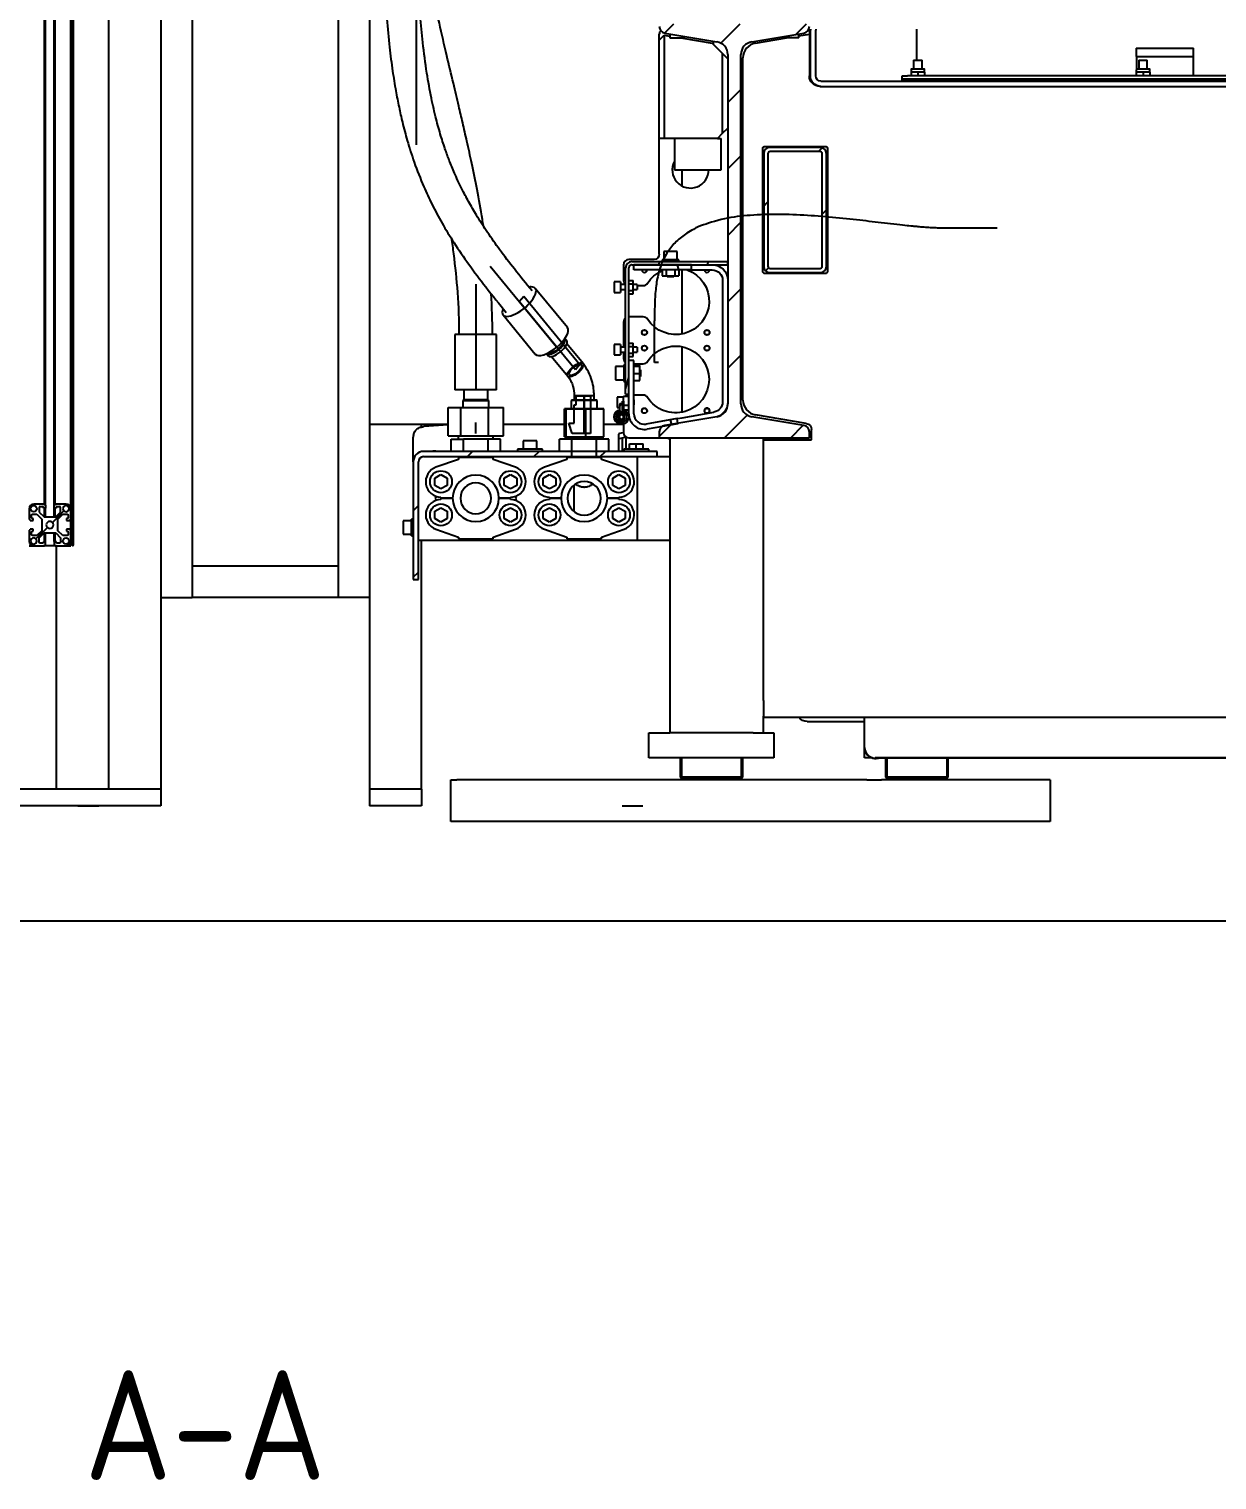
# Model space of a CAD drawing. Header units: millimetres. Extents: x 0 to 1189, y 0 to 841.
# Drawn here: x 925.9 to 1001.8, y 436.8 to 529.6 of the extents above; entities that cross this region are included whole.
import ezdxf
from ezdxf.lldxf.tags import DXFTag

# ---------------------------------------------------------------- set-up
doc = ezdxf.new("R2010")
doc.units = ezdxf.units.MM
doc.layers.get('0').update_dxf_attribs({"linetype": 'CONTINUOUS'})
for name, color, linetype, true_color in [('1', 7, 'CONTINUOUS', 0xffffff), ('2', 7, 'CONTINUOUS', 0xffffff), ('203', 7, 'CONTINUOUS', 0xffffff)]:
    doc.layers.add(name, color=color, linetype=linetype, true_color=true_color)
doc.styles.add('iso-1', font='isocp.shx')
tags = doc.linetypes.add('PHANTOM', pattern=[50.5, 18, -6.5, 6.5, -6.5, 6.5, -6.5]).pattern_tags.tags
tags[14:15] = [DXFTag(74, 4), DXFTag(75, 0), DXFTag(340, '0'), DXFTag(46, 0.0), DXFTag(50, 0.0), DXFTag(44, 0.0), DXFTag(45, 0.0)]
tags[12:13] = [DXFTag(74, 4), DXFTag(75, 0), DXFTag(340, '0'), DXFTag(46, 0.0), DXFTag(50, 0.0), DXFTag(44, 0.0), DXFTag(45, 0.0)]
tags[10:11] = [DXFTag(74, 4), DXFTag(75, 0), DXFTag(340, '0'), DXFTag(46, 0.0), DXFTag(50, 0.0), DXFTag(44, 0.0), DXFTag(45, 0.0)]
tags[8:9] = [DXFTag(74, 4), DXFTag(75, 0), DXFTag(340, '0'), DXFTag(46, 0.0), DXFTag(50, 0.0), DXFTag(44, 0.0), DXFTag(45, 0.0)]
tags[6:7] = [DXFTag(74, 4), DXFTag(75, 0), DXFTag(340, '0'), DXFTag(46, 0.0), DXFTag(50, 0.0), DXFTag(44, 0.0), DXFTag(45, 0.0)]
tags[4:5] = [DXFTag(74, 4), DXFTag(75, 0), DXFTag(340, '0'), DXFTag(46, 0.0), DXFTag(50, 0.0), DXFTag(44, 0.0), DXFTag(45, 0.0)]

# ---------------------------------------------------------------- blocks, each defined once
blk = doc.blocks.new('HATCH1')
at = {"color": 251, "linetype": 'Continuous'}
for p, q in [((966.512, 529.309), (967.104, 529.901)), ((970.111, 528.665), (971.346, 529.901)), ((974.911, 529.223), (975.589, 529.901)), ((970.552, 524.864), (971.385, 525.697)), ((970.552, 520.621), (971.385, 521.455)), ((970.552, 516.379), (971.385, 517.212)), ((970.552, 512.136), (971.385, 512.969)), ((970.552, 507.893), (971.385, 508.727)), ((970.335, 503.434), (971.791, 504.89)), ((966.169, 503.51), (966.959, 504.301)), ((974.578, 503.434), (975.378, 504.234))]:
    blk.add_line(p, q, dxfattribs=at)
blk = doc.blocks.new('HATCH3')
at = {"color": 251, "linetype": 'Continuous'}
for p, q in [((976.343, 521.734), (976.586, 521.978)), ((972.852, 518.244), (973.119, 518.51)), ((976.585, 517.734), (976.852, 518.001)), ((972.969, 514.118), (973.158, 514.307))]:
    blk.add_line(p, q, dxfattribs=at)
blk = doc.blocks.new('HATCH7')
at = {"color": 251, "linetype": 'Continuous'}
for p, q in [((967.31, 514.501), (967.399, 514.168)), ((966.862, 504.583), (966.948, 504.26))]:
    blk.add_line(p, q, dxfattribs=at)
blk = doc.blocks.new('HATCH13')
at = {"color": 251, "linetype": 'Continuous'}
for p, q in [((963.606, 504.631), (963.653, 504.678)), ((963.841, 504.867), (963.889, 504.914))]:
    blk.add_line(p, q, dxfattribs=at)
blk = doc.blocks.new('HATCH19')
at = {"color": 251, "linetype": 'Continuous'}
for p, q in [((966.151, 514.501), (966.205, 514.701)), ((969.257, 514.501), (969.31, 514.701)), ((964.019, 506.543), (964.219, 507.29))]:
    blk.add_line(p, q, dxfattribs=at)
blk = doc.blocks.new('HATCH23')
at = {"color": 251, "linetype": 'Continuous'}
for p, q in [((953.903, 502.234), (954.236, 502.568)), ((958.146, 502.234), (958.479, 502.568)), ((962.388, 502.234), (962.722, 502.568)), ((950.435, 498.767), (950.769, 499.1)), ((950.435, 494.524), (950.769, 494.857))]:
    blk.add_line(p, q, dxfattribs=at)
blk = doc.blocks.new('HATCH43')
at = {"color": 251, "linetype": 'Continuous'}
for p, q in [((928.669, 526.268), (928.702, 526.301)), ((928.669, 522.025), (928.702, 522.058)), ((928.669, 517.783), (928.702, 517.816)), ((928.669, 513.54), (928.702, 513.573)), ((928.669, 509.297), (928.702, 509.331)), ((928.669, 505.055), (928.702, 505.088)), ((928.669, 500.812), (928.702, 500.845)), ((928.645, 496.546), (928.669, 496.569)), ((928.669, 496.569), (928.702, 496.603))]:
    blk.add_line(p, q, dxfattribs=at)
blk = doc.blocks.new('HATCH51')
at = {"color": 251, "linetype": 'Continuous'}
for p, q in [((928.377, 499.042), (928.448, 499.113)), ((927.362, 498.028), (928.094, 498.759)), ((926.31, 496.976), (927.042, 497.707)), ((925.957, 496.622), (926.027, 496.693))]:
    blk.add_line(p, q, dxfattribs=at)

msp = doc.modelspace()

# ---------------------------------------------------------------- linework, layer by layer
at = {"layer": '1', "color": 252, "linetype": 'Continuous'}
for p, q in [((928.669, 623.201), (928.669, 496.569)), ((928.702, 623.201), (928.702, 496.569)), ((928.635, 620.552), (928.635, 499.218)), ((928.669, 620.552), (928.669, 499.218)), ((934.302, 570.099), (934.302, 480.968)), ((936.302, 570.1), (936.302, 493.234)), ((930.969, 480.968), (930.969, 568.765)), ((945.635, 549.734), (945.635, 493.234)), ((947.635, 549.734), (947.635, 504.301)), ((926.862, 499.202), (926.862, 539.601)), ((926.929, 499.135), (926.929, 539.668)), ((927.475, 499.135), (927.475, 539.668)), ((927.542, 499.202), (927.542, 539.601)), ((928.535, 498.901), (928.535, 539.601)), ((967.635, 519.53), (967.635, 520.568)), ((967.635, 510.075), (967.635, 514.168)), ((967.635, 505.075), (967.635, 509.26)), ((947.635, 504.301), (947.635, 480.968)), ((947.635, 504.301), (952.667, 504.301)), ((950.969, 504.132), (950.969, 504.303)), ((956.205, 504.301), (960.119, 504.301)), ((962.619, 504.301), (963.885, 504.301)), ((926.862, 499.201), (926.169, 499.201)), ((926.729, 499.034), (926.585, 499.034)), ((926.862, 499.201), (926.862, 499.134)), ((926.862, 499.134), (926.929, 499.134)), ((926.929, 499.134), (926.929, 498.934)), ((927.475, 498.934), (927.475, 499.134)), ((927.475, 499.134), (927.542, 499.134)), ((927.542, 499.134), (927.542, 499.201)), ((928.235, 499.201), (927.542, 499.201)), ((927.819, 499.034), (927.675, 499.034)), ((928.635, 496.569), (928.635, 499.218)), ((928.669, 499.218), (928.635, 499.218)), ((928.669, 496.569), (928.669, 499.218)), ((928.669, 499.218), (928.669, 499.218)), ((925.869, 498.901), (925.869, 498.208)), ((925.869, 498.208), (925.935, 498.208)), ((925.935, 498.208), (925.935, 498.141)), ((925.935, 498.141), (926.135, 498.141)), ((926.035, 498.341), (926.035, 498.484)), ((926.102, 498.551), (926.377, 498.551)), ((926.135, 498.274), (926.102, 498.274)), ((926.135, 498.141), (926.135, 498.274)), ((926.377, 498.551), (926.689, 498.239)), ((926.519, 498.968), (926.519, 498.692)), ((926.519, 498.692), (926.83, 498.381)), ((926.689, 498.239), (926.689, 497.496)), ((926.795, 498.934), (926.795, 498.968)), ((926.929, 498.934), (926.795, 498.934)), ((926.83, 498.381), (927.574, 498.381)), ((926.862, 498.383), (926.862, 498.935)), ((926.929, 498.383), (926.929, 498.935)), ((927.475, 498.383), (927.475, 498.935)), ((927.609, 498.934), (927.475, 498.934)), ((927.542, 498.383), (927.542, 498.935)), ((927.574, 498.381), (927.885, 498.692)), ((927.609, 498.968), (927.609, 498.934)), ((927.715, 498.239), (928.027, 498.551)), ((927.715, 497.496), (927.715, 498.239)), ((927.885, 498.692), (927.885, 498.968)), ((928.027, 498.551), (928.302, 498.551)), ((928.269, 498.274), (928.269, 498.141)), ((928.302, 498.274), (928.269, 498.274)), ((928.269, 498.141), (928.469, 498.141)), ((928.369, 498.484), (928.369, 498.341)), ((928.469, 498.208), (928.535, 498.208)), ((928.469, 498.141), (928.469, 498.208)), ((928.535, 498.208), (928.535, 498.901)), ((928.535, 497.528), (928.535, 498.209)), ((925.869, 497.528), (925.869, 496.834)), ((925.935, 497.528), (925.869, 497.528)), ((925.935, 497.594), (925.935, 497.528)), ((926.135, 497.594), (925.935, 497.594)), ((926.035, 497.251), (926.035, 497.394)), ((926.102, 497.461), (926.135, 497.461)), ((926.377, 497.184), (926.102, 497.184)), ((926.135, 497.461), (926.135, 497.594)), ((926.689, 497.496), (926.377, 497.184)), ((926.519, 497.043), (926.83, 497.354)), ((926.83, 497.354), (927.574, 497.354)), ((926.862, 496.801), (926.862, 497.356)), ((926.929, 496.801), (926.929, 497.356)), ((927.475, 496.801), (927.475, 497.356)), ((927.542, 496.801), (927.542, 497.356)), ((927.574, 497.354), (927.885, 497.043)), ((928.027, 497.184), (927.715, 497.496)), ((928.302, 497.184), (928.027, 497.184)), ((928.269, 497.594), (928.269, 497.461)), ((928.469, 497.594), (928.269, 497.594)), ((928.269, 497.461), (928.302, 497.461)), ((928.369, 497.394), (928.369, 497.251)), ((928.469, 497.528), (928.469, 497.594)), ((928.535, 497.528), (928.469, 497.528)), ((928.535, 496.834), (928.535, 497.528)), ((925.869, 496.534), (926.169, 496.534)), ((926.169, 496.534), (926.862, 496.534)), ((926.519, 496.768), (926.519, 497.043)), ((926.729, 496.701), (926.585, 496.701)), ((926.795, 496.801), (926.795, 496.768)), ((926.929, 496.801), (926.795, 496.801)), ((926.862, 496.601), (926.929, 496.601)), ((926.862, 496.534), (926.862, 496.601)), ((926.929, 496.534), (926.862, 496.534)), ((926.929, 496.601), (926.929, 496.801)), ((926.929, 496.534), (926.929, 496.601)), ((927.475, 496.534), (926.929, 496.534)), ((927.475, 496.801), (927.475, 496.601)), ((927.609, 496.801), (927.475, 496.801)), ((927.475, 496.601), (927.542, 496.601)), ((927.475, 496.534), (927.475, 496.601)), ((927.542, 496.534), (927.475, 496.534)), ((927.542, 496.601), (927.542, 496.534)), ((927.542, 496.534), (928.235, 496.534)), ((927.609, 496.768), (927.609, 496.801)), ((927.635, 480.968), (927.635, 496.534)), ((927.819, 496.701), (927.675, 496.701)), ((927.885, 497.043), (927.885, 496.768)), ((928.235, 496.534), (928.535, 496.534)), ((928.535, 496.534), (928.535, 496.835)), ((950.969, 480.968), (950.969, 496.903)), ((945.635, 495.234), (936.302, 495.234)), ((936.302, 495.234), (936.302, 493.234)), ((945.635, 495.234), (945.635, 493.234)), ((934.302, 493.234), (936.302, 493.234)), ((945.635, 493.234), (936.302, 493.234)), ((947.635, 493.234), (945.635, 493.234)), ((934.302, 480.968), (924.302, 480.968)), ((930.969, 480.968), (927.635, 480.968)), ((934.302, 480.968), (934.302, 479.901)), ((947.635, 480.968), (947.635, 479.901)), ((950.969, 480.968), (947.635, 480.968)), ((950.969, 480.968), (950.969, 479.901)), ((934.302, 479.901), (924.302, 479.901)), ((950.969, 479.901), (947.635, 479.901))]:
    msp.add_line(p, q, dxfattribs=at)
at = {"layer": '1', "color": 150, "linetype": 'Continuous'}
for p, q in [((936.302, 546.501), (936.302, 495.234)), ((945.635, 546.501), (945.635, 495.234)), ((945.635, 495.234), (936.302, 495.234))]:
    msp.add_line(p, q, dxfattribs=at)
at = {"layer": '1', "color": 251, "linetype": 'Continuous'}
msp.add_line((791.285, 472.551), (1075.341, 472.551), dxfattribs=at)
at = {"layer": '1', "color": 252, "linetype": 'Continuous'}
for centre in [(926.169, 498.901), (928.235, 496.834)]:
    msp.add_circle(centre, 0.2, dxfattribs=at)
at = {"layer": '1', "color": 252, "linetype": 'Continuous', "extrusion": (0, 0, -1)}
for centre, radius in [((-928.235, 498.901), 0.2), ((-927.202, 497.868), 0.227), ((-926.169, 496.834), 0.2)]:
    msp.add_circle(centre, radius, dxfattribs=at)
at = {"layer": '1', "color": 252, "linetype": 'Continuous'}
for centre, radius, start, end in [((926.169, 498.901), 0.3, 90, 180), ((926.585, 498.968), 0.0667, 90, 180), ((926.729, 498.968), 0.0667, 0, 90), ((927.675, 498.968), 0.0667, 90, 180), ((927.819, 498.968), 0.0667, 0, 90), ((928.235, 498.901), 0.3, 0, 90), ((926.169, 496.834), 0.3, 180, 270), ((928.235, 496.834), 0.3, 270, 0), ((928.669, 496.569), 0.0335, 180, 0), ((928.669, 496.569), 0.000133, 180, 0)]:
    msp.add_arc(centre, radius, start, end, dxfattribs=at)
at = {"layer": '1', "color": 252, "linetype": 'Continuous', "extrusion": (0, 0, -1)}
for centre, start, end in [((-926.102, 498.484), 0, 90), ((-926.102, 498.341), 270, 0), ((-928.302, 498.484), 90, 180), ((-928.302, 498.341), 180, 270), ((-926.102, 497.394), 0, 90), ((-926.102, 497.251), 270, 0), ((-928.302, 497.394), 90, 180), ((-928.302, 497.251), 180, 270), ((-926.585, 496.768), 270, 0), ((-926.729, 496.768), 180, 270), ((-927.675, 496.768), 270, 0), ((-927.819, 496.768), 180, 270)]:
    msp.add_arc(centre, 0.0667, start, end, dxfattribs=at)
at = {"layer": '2', "color": 51, "linetype": 'Continuous'}
for p, q in [((950.635, 522.173), (950.635, 530.224)), ((959.6, 509.24), (955.355, 514.388)), ((954.435, 513.254), (954.435, 506.501)), ((957.209, 512.139), (957.501, 512.493)), ((960.805, 507.778), (957.209, 512.139)), ((957.501, 512.493), (961.097, 508.132)), ((965.869, 508.244), (965.869, 510.91)), ((961.097, 508.132), (960.805, 507.778)), ((962.002, 506.128), (960.735, 506.128)), ((960.737, 505.534), (960.846, 505.534)), ((960.737, 504.368), (960.737, 505.534)), ((960.846, 506.128), (961.369, 506.128)), ((960.846, 505.534), (960.846, 506.128)), ((961.869, 506.128), (960.869, 506.128)), ((961.369, 506.128), (961.369, 503.701)), ((961.369, 503.701), (961.369, 506.128)), ((961.369, 506.128), (961.781, 506.128)), ((961.781, 506.128), (961.781, 503.701)), ((960.226, 505.295), (960.119, 505.295)), ((960.119, 505.295), (961.261, 505.295)), ((961.476, 505.295), (960.226, 505.295)), ((962.369, 505.295), (960.369, 505.295)), ((962.365, 505.295), (960.372, 505.295)), ((961.899, 505.295), (960.839, 505.295)), ((961.261, 505.295), (962.512, 505.295)), ((962.619, 505.295), (961.476, 505.295)), ((962.512, 505.295), (962.619, 505.295)), ((954.435, 503.701), (954.435, 504.408)), ((960.59, 503.701), (960.379, 504.368)), ((960.379, 504.368), (960.737, 504.368)), ((961.369, 503.701), (960.59, 503.701)), ((961.369, 503.701), (961.369, 504.408)), ((961.781, 503.701), (961.369, 503.701))]:
    msp.add_line(p, q, dxfattribs=at)
at = {"layer": '2', "color": 252, "linetype": 'Continuous'}
for p, q in [((966.152, 528.845), (966.485, 529.179)), ((966.152, 522.568), (966.152, 528.845)), ((966.169, 528.862), (966.169, 529.234)), ((966.485, 529.179), (966.485, 522.568)), ((966.485, 529.179), (966.851, 529.118)), ((966.52, 529.308), (969.856, 528.752)), ((967.552, 529.001), (969.552, 528.668)), ((972.082, 528.752), (975.418, 529.308)), ((972.327, 528.672), (974.302, 529.001)), ((975.087, 529.132), (975.769, 529.245)), ((975.769, 529.434), (975.769, 529.245)), ((975.769, 529.245), (975.769, 526.568)), ((975.835, 529.568), (975.835, 529.501)), ((975.835, 526.568), (975.835, 529.501)), ((976.169, 529.568), (976.169, 529.501)), ((976.169, 526.568), (976.169, 529.501)), ((982.635, 527.567), (982.635, 529.567)), ((969.552, 528.668), (970.219, 528.001)), ((970.219, 522.901), (970.219, 528.001)), ((970.219, 528.001), (970.552, 527.668)), ((970.552, 527.93), (970.552, 505.605)), ((971.385, 505.605), (971.385, 527.93)), ((971.519, 505.852), (971.519, 527.718)), ((982.435, 527.568), (982.435, 527.018)), ((982.435, 527.568), (982.969, 527.568)), ((982.969, 527.018), (982.969, 527.568)), ((996.835, 527.568), (996.835, 527.018)), ((996.835, 527.568), (997.369, 527.568)), ((997.369, 527.018), (997.369, 527.568)), ((976.502, 526.234), (1032.102, 526.234)), ((981.702, 526.368), (981.702, 526.568)), ((981.702, 526.568), (982.035, 526.568)), ((981.702, 526.234), (981.702, 526.368)), ((981.702, 526.368), (982.035, 526.368)), ((982.035, 526.368), (981.702, 526.368)), ((1026.569, 526.568), (982.035, 526.568)), ((1026.569, 526.368), (982.035, 526.368)), ((982.035, 526.368), (1026.569, 526.368)), ((976.435, 525.901), (1032.169, 525.901)), ((970.219, 522.901), (970.552, 523.234)), ((966.485, 522.568), (966.152, 522.568)), ((966.169, 515.168), (966.169, 522.567)), ((969.885, 522.568), (966.485, 522.568)), ((969.885, 522.568), (970.219, 522.901)), ((972.785, 514.068), (972.785, 521.934)), ((972.852, 521.601), (972.852, 514.401)), ((972.919, 522.068), (976.785, 522.068)), ((973.119, 521.601), (973.119, 514.401)), ((976.452, 522.001), (973.252, 522.001)), ((976.452, 521.734), (973.252, 521.734)), ((976.585, 514.401), (976.585, 521.601)), ((976.852, 514.401), (976.852, 521.601)), ((976.919, 521.934), (976.919, 514.068)), ((965.835, 514.834), (964.219, 514.834)), ((963.885, 514.501), (963.885, 513.501)), ((964.019, 506.234), (964.019, 514.301)), ((964.219, 506.234), (964.219, 514.301)), ((964.419, 514.701), (970.552, 514.701)), ((964.419, 514.501), (970.552, 514.501)), ((964.552, 514.168), (964.552, 514.501)), ((968.219, 514.501), (964.552, 514.501)), ((968.219, 514.168), (964.552, 514.168)), ((966.347, 514.168), (966.347, 513.794)), ((966.616, 514.168), (966.616, 513.794)), ((967.155, 514.168), (967.155, 513.794)), ((967.424, 514.168), (967.424, 513.794)), ((968.219, 514.168), (968.219, 514.501)), ((968.219, 514.168), (968.552, 514.168)), ((968.552, 514.168), (969.552, 514.168)), ((970.552, 514.501), (970.552, 514.701)), ((976.785, 513.934), (972.919, 513.934)), ((973.252, 514.268), (976.452, 514.268)), ((973.252, 514.001), (976.452, 514.001)), ((964.752, 513.168), (965.144, 513.168)), ((966.347, 513.794), (966.616, 513.794)), ((966.616, 513.794), (967.155, 513.794)), ((967.155, 513.794), (967.424, 513.794)), ((970.219, 513.501), (970.219, 505.735)), ((965.144, 511.168), (964.219, 511.168)), ((963.885, 510.834), (963.885, 509.227)), ((963.885, 508.908), (963.885, 508.501)), ((964.552, 508.371), (964.219, 508.371)), ((964.219, 504.971), (964.219, 508.371)), ((964.552, 504.971), (964.552, 508.371)), ((964.552, 508.168), (965.144, 508.168)), ((964.552, 508.052), (964.925, 508.052)), ((964.552, 508.022), (964.925, 508.022)), ((964.552, 507.541), (964.925, 507.541)), ((964.925, 508.022), (964.925, 508.052)), ((964.925, 507.541), (964.925, 508.022)), ((964.925, 507.09), (964.925, 507.541)), ((964.552, 507.09), (964.925, 507.09)), ((964.019, 506.234), (964.219, 506.234)), ((965.144, 506.168), (964.552, 506.168)), ((967.304, 504.661), (965.335, 504.314)), ((969.856, 504.783), (966.52, 504.227)), ((967.304, 504.661), (967.632, 504.719)), ((967.362, 504.333), (967.304, 504.661)), ((967.632, 504.719), (969.668, 505.078)), ((975.418, 504.227), (972.082, 504.783)), ((975.568, 504.358), (972.327, 504.898)), ((963.885, 504.32), (963.885, 503.768)), ((967.362, 504.333), (965.392, 503.986)), ((966.169, 503.813), (966.169, 503.434)), ((975.769, 503.434), (975.769, 503.813)), ((975.902, 503.301), (975.902, 503.963)), ((964.219, 503.434), (966.169, 503.434)), ((966.169, 503.434), (975.769, 503.434)), ((966.835, 503.434), (966.835, 484.568)), ((972.835, 503.301), (972.835, 503.434)), ((972.835, 503.301), (975.902, 503.301)), ((972.835, 486.634), (972.835, 503.301)), ((950.435, 501.901), (950.435, 494.386)), ((950.769, 494.386), (950.769, 501.901)), ((966.035, 502.568), (951.102, 502.568)), ((951.102, 502.234), (966.035, 502.234)), ((964.769, 496.901), (964.769, 502.234)), ((966.035, 502.234), (966.035, 502.568)), ((966.035, 502.234), (966.835, 502.234)), ((960.702, 500.4), (960.702, 498.735)), ((950.769, 496.901), (964.769, 496.901)), ((964.769, 496.901), (966.835, 496.901)), ((950.435, 494.386), (950.769, 494.386)), ((972.835, 486.634), (972.835, 485.568)), ((972.835, 484.568), (972.835, 485.646)), ((972.835, 485.568), (1035.769, 485.568)), ((975.635, 485.301), (979.302, 485.301)), ((979.302, 483.634), (979.302, 485.568)), ((965.502, 482.968), (965.502, 484.568)), ((965.502, 484.568), (966.835, 484.568)), ((972.169, 484.568), (966.835, 484.568)), ((972.169, 484.568), (973.502, 484.568)), ((973.502, 484.568), (973.502, 482.968)), ((979.302, 483.301), (979.302, 483.634)), ((979.302, 483.301), (979.39, 483.301)), ((979.302, 482.968), (979.302, 483.301)), ((966.835, 482.968), (965.502, 482.968)), ((972.169, 482.968), (966.835, 482.968)), ((967.502, 482.968), (967.502, 481.734)), ((967.591, 482.968), (967.591, 481.646)), ((971.414, 482.968), (971.414, 481.646)), ((971.502, 481.734), (971.502, 482.968)), ((973.502, 482.968), (972.169, 482.968)), ((979.803, 482.968), (979.302, 482.968)), ((1028.635, 482.968), (979.969, 482.968)), ((980.027, 482.945), (980.353, 482.968)), ((1028.374, 482.963), (980.291, 482.963)), ((980.635, 482.963), (980.635, 481.734)), ((980.724, 482.963), (980.724, 481.646)), ((984.547, 482.963), (984.547, 481.646)), ((984.635, 481.734), (984.635, 482.963)), ((952.835, 478.901), (952.835, 481.568)), ((952.835, 481.568), (953.226, 481.568)), ((979.445, 481.568), (953.226, 481.568)), ((967.502, 481.734), (967.602, 481.634)), ((970.502, 481.734), (967.502, 481.734)), ((967.602, 481.634), (970.452, 481.634)), ((967.869, 481.634), (967.869, 481.568)), ((970.452, 481.634), (971.402, 481.634)), ((971.502, 481.734), (970.502, 481.734)), ((971.135, 481.568), (971.135, 481.634)), ((971.402, 481.634), (971.502, 481.734)), ((979.445, 481.568), (980.388, 481.568)), ((989.835, 481.568), (980.388, 481.568)), ((980.635, 481.734), (980.735, 481.634)), ((981.635, 481.734), (980.635, 481.734)), ((980.735, 481.634), (981.685, 481.634)), ((981.002, 481.634), (981.002, 481.568)), ((984.635, 481.734), (981.635, 481.734)), ((981.685, 481.634), (984.535, 481.634)), ((984.269, 481.568), (984.269, 481.634)), ((984.535, 481.634), (984.635, 481.734)), ((991.169, 481.568), (989.835, 481.568)), ((991.169, 481.568), (991.169, 478.901)), ((953.226, 478.901), (952.835, 478.901)), ((979.445, 478.901), (953.226, 478.901)), ((980.388, 478.901), (979.445, 478.901)), ((989.835, 478.901), (980.388, 478.901)), ((991.169, 478.901), (989.835, 478.901))]:
    msp.add_line(p, q, dxfattribs=at)
at = {"layer": '2', "color": 60, "linetype": 'Continuous'}
for p, q in [((966.851, 529.253), (966.851, 529.001)), ((966.851, 529.001), (967.358, 529.001)), ((967.358, 529.001), (967.754, 529.001)), ((967.635, 529.001), (967.635, 528.987)), ((967.754, 529.001), (967.754, 529.102)), ((969.635, 528.584), (969.635, 528.788)), ((974.184, 529.102), (974.184, 529.001)), ((975.087, 529.001), (974.184, 529.001)), ((975.087, 529.001), (975.087, 529.253)), ((996.669, 528.334), (996.669, 527.801)), ((996.669, 528.334), (1000.335, 528.334)), ((996.669, 527.801), (1000.335, 527.801)), ((1000.335, 527.801), (1000.335, 528.334)), ((982.269, 526.987), (982.269, 526.814)), ((982.3, 527.018), (983.105, 527.018)), ((983.135, 526.814), (983.135, 526.987)), ((996.669, 526.987), (996.669, 526.814)), ((996.7, 527.018), (997.505, 527.018)), ((997.535, 526.814), (997.535, 526.987)), ((982.269, 526.814), (982.269, 526.568)), ((982.485, 526.814), (982.269, 526.814)), ((982.702, 526.814), (982.485, 526.814)), ((982.702, 526.814), (982.702, 526.568)), ((982.919, 526.814), (982.702, 526.814)), ((983.135, 526.814), (982.919, 526.814)), ((983.135, 526.814), (983.135, 526.568)), ((996.669, 526.814), (996.669, 526.568)), ((996.885, 526.814), (996.669, 526.814)), ((997.102, 526.814), (996.885, 526.814)), ((997.102, 526.814), (997.102, 526.568)), ((997.319, 526.814), (997.102, 526.814)), ((997.535, 526.814), (997.319, 526.814)), ((997.535, 526.814), (997.535, 526.568)), ((967.135, 522.568), (967.135, 520.568)), ((969.886, 522.568), (970.135, 522.568)), ((970.135, 520.568), (970.135, 522.568)), ((967.135, 520.568), (967.575, 520.568)), ((967.575, 520.568), (970.135, 520.568)), ((966.352, 514.808), (966.352, 514.701)), ((967.417, 514.808), (966.352, 514.808)), ((966.452, 515.341), (966.452, 514.808)), ((967.319, 515.341), (966.452, 515.341)), ((967.319, 514.808), (967.319, 515.341)), ((967.419, 514.808), (967.417, 514.808)), ((967.419, 514.701), (967.419, 514.808)), ((960.298, 510.489), (958.238, 512.987)), ((963.685, 513.401), (963.285, 513.401)), ((963.285, 513.401), (963.285, 513.28)), ((963.285, 513.28), (963.285, 512.734)), ((963.685, 513.401), (963.685, 513.28)), ((963.685, 513.28), (963.685, 512.734)), ((964.019, 513.227), (963.685, 513.227)), ((964.219, 513.491), (964.502, 513.491)), ((964.219, 513.279), (964.502, 513.279)), ((964.502, 513.279), (964.502, 513.491)), ((964.502, 512.856), (964.502, 513.279)), ((964.752, 513.227), (964.502, 513.227)), ((964.752, 513.227), (964.752, 512.908)), ((966.67, 513.794), (966.67, 513.741)), ((966.67, 513.741), (967.101, 513.741)), ((967.101, 513.741), (967.101, 513.794)), ((963.285, 512.734), (963.685, 512.734)), ((963.685, 512.908), (964.019, 512.908)), ((964.219, 512.856), (964.502, 512.856)), ((964.219, 512.644), (964.502, 512.644)), ((964.502, 512.908), (964.752, 512.908)), ((964.502, 512.644), (964.502, 512.856)), ((956.18, 511.291), (958.241, 508.792)), ((953.102, 510.034), (953.102, 506.501)), ((955.769, 510.034), (953.102, 510.034)), ((955.769, 506.501), (955.769, 510.034)), ((960.25, 509.657), (960.139, 509.792)), ((961.294, 508.181), (960.257, 509.439)), ((963.685, 509.401), (963.285, 509.401)), ((963.285, 509.401), (963.285, 509.28)), ((963.285, 509.28), (963.285, 508.734)), ((963.685, 509.401), (963.685, 509.28)), ((963.685, 509.28), (963.685, 508.734)), ((964.019, 509.227), (963.685, 509.227)), ((964.219, 509.491), (964.502, 509.491)), ((964.219, 509.279), (964.502, 509.279)), ((964.502, 509.279), (964.502, 509.491)), ((964.502, 508.856), (964.502, 509.279)), ((964.752, 509.227), (964.502, 509.227)), ((964.752, 509.227), (964.752, 508.908)), ((958.956, 508.816), (959.067, 508.681)), ((959.28, 508.633), (960.317, 507.375)), ((963.285, 508.734), (963.685, 508.734)), ((963.685, 508.908), (964.019, 508.908)), ((964.219, 508.856), (964.502, 508.856)), ((964.219, 508.644), (964.502, 508.644)), ((964.502, 508.908), (964.752, 508.908)), ((964.502, 508.644), (964.502, 508.856)), ((963.912, 508.004), (963.379, 508.004)), ((963.379, 508.004), (963.379, 507.571)), ((963.379, 507.571), (963.379, 507.138)), ((964.019, 508.104), (963.912, 508.104)), ((963.912, 508.104), (963.912, 508.018)), ((963.912, 508.018), (963.912, 507.038)), ((964.979, 507.787), (964.925, 507.787)), ((964.925, 507.356), (964.979, 507.356)), ((964.979, 507.787), (964.979, 507.356)), ((955.769, 506.501), (953.102, 506.501)), ((953.669, 506.501), (953.669, 505.868)), ((955.202, 505.868), (955.202, 506.501)), ((963.379, 507.138), (963.912, 507.138)), ((963.912, 507.038), (964.019, 507.038)), ((953.656, 505.868), (953.602, 505.813)), ((953.602, 505.813), (953.602, 505.368)), ((953.602, 505.813), (954.435, 505.813)), ((954.435, 505.868), (953.656, 505.868)), ((955.215, 505.868), (954.435, 505.868)), ((954.435, 505.813), (955.269, 505.813)), ((955.269, 505.813), (955.215, 505.868)), ((955.269, 505.368), (955.269, 505.813)), ((960.59, 505.868), (960.535, 505.813)), ((960.535, 505.813), (960.535, 505.295)), ((962.202, 505.813), (960.535, 505.813)), ((960.59, 505.868), (962.148, 505.868)), ((960.735, 506.143), (960.735, 505.868)), ((962.002, 505.868), (962.002, 506.143)), ((962.202, 505.813), (962.148, 505.868)), ((962.202, 505.295), (962.202, 505.813)), ((963.885, 506.034), (963.485, 506.034)), ((963.485, 506.034), (963.485, 505.914)), ((963.485, 505.914), (963.485, 505.368)), ((963.819, 505.634), (963.671, 505.615)), ((963.695, 505.496), (963.695, 505.555)), ((963.819, 505.068), (963.819, 505.768)), ((963.819, 505.768), (963.885, 505.768)), ((963.885, 506.101), (964.219, 506.101)), ((963.885, 505.768), (963.885, 506.101)), ((963.885, 505.768), (963.885, 505.068)), ((963.885, 505.297), (963.885, 505.768)), ((964.219, 505.501), (963.885, 505.501)), ((964.552, 505.86), (964.552, 505.542)), ((952.667, 503.568), (952.667, 505.368)), ((952.667, 505.368), (953.486, 505.368)), ((953.486, 503.568), (953.486, 505.368)), ((953.486, 505.368), (955.255, 505.368)), ((955.255, 503.568), (955.255, 505.368)), ((955.255, 505.368), (956.204, 505.368)), ((956.204, 503.568), (956.204, 505.368)), ((960.119, 503.495), (960.119, 505.295)), ((960.119, 505.295), (960.226, 505.295)), ((960.226, 503.495), (960.226, 505.295)), ((960.226, 505.295), (961.476, 505.295)), ((961.476, 503.495), (961.476, 505.295)), ((961.476, 505.295), (962.619, 505.295)), ((962.619, 503.495), (962.619, 505.295)), ((963.692, 505.118), (963.419, 504.96)), ((963.419, 504.96), (963.419, 504.575)), ((963.419, 504.575), (963.752, 504.383)), ((963.485, 505.368), (963.62, 505.368)), ((963.618, 505.448), (963.637, 505.448)), ((963.622, 505.287), (963.618, 505.287)), ((963.642, 505.459), (963.621, 505.459)), ((963.671, 505.12), (963.819, 505.101)), ((963.752, 504.383), (964.085, 504.575)), ((963.852, 504.594), (963.852, 504.534)), ((963.885, 505.234), (964.219, 505.234)), ((964.085, 504.96), (963.885, 505.075)), ((964.085, 504.575), (964.085, 504.96)), ((963.852, 504.534), (963.752, 504.534)), ((952.667, 503.568), (953.486, 503.568)), ((952.857, 502.568), (952.857, 503.341)), ((952.857, 503.341), (953.646, 503.341)), ((953.317, 503.568), (953.317, 503.341)), ((953.486, 503.568), (955.255, 503.568)), ((953.646, 502.568), (953.646, 503.341)), ((955.225, 503.341), (953.646, 503.341)), ((955.225, 502.568), (955.225, 503.341)), ((956.014, 503.341), (955.225, 503.341)), ((955.255, 503.568), (956.204, 503.568)), ((955.554, 503.341), (955.554, 503.568)), ((956.014, 502.568), (956.014, 503.341)), ((957.469, 503.234), (957.469, 502.701)), ((958.335, 503.234), (957.469, 503.234)), ((958.335, 502.701), (958.335, 503.234)), ((960.58, 503.341), (959.791, 503.341)), ((959.791, 502.568), (959.791, 503.341)), ((960.58, 503.341), (959.791, 503.341)), ((960.119, 503.495), (960.226, 503.495)), ((960.226, 503.495), (961.476, 503.495)), ((960.251, 503.495), (960.251, 503.341)), ((960.58, 502.568), (960.58, 503.341)), ((962.158, 503.341), (960.58, 503.341)), ((960.58, 502.168), (960.58, 503.341)), ((962.158, 503.341), (960.58, 503.341)), ((961.476, 503.495), (962.619, 503.495)), ((962.158, 502.568), (962.158, 503.341)), ((962.947, 503.341), (962.158, 503.341)), ((962.158, 502.168), (962.158, 503.341)), ((962.947, 503.341), (962.158, 503.341)), ((962.487, 503.341), (962.487, 503.495)), ((962.947, 502.568), (962.947, 503.341)), ((964.269, 502.701), (964.269, 503.054)), ((964.269, 503.054), (964.702, 503.054)), ((964.702, 502.701), (964.702, 503.054)), ((964.702, 503.054), (965.135, 503.054)), ((965.135, 502.701), (965.135, 503.054)), ((953.324, 502.054), (951.888, 501.549)), ((953.324, 502.168), (953.324, 502.054)), ((955.547, 502.168), (953.324, 502.168)), ((954.43, 502.184), (954.414, 502.167)), ((954.447, 502.168), (954.43, 502.184)), ((955.547, 502.054), (955.547, 502.168)), ((956.983, 501.549), (955.547, 502.054)), ((957.102, 502.701), (957.102, 502.568)), ((958.702, 502.701), (957.102, 502.701)), ((958.702, 502.568), (958.702, 502.701)), ((960.257, 502.054), (958.821, 501.549)), ((960.257, 502.168), (960.257, 502.054)), ((962.48, 502.168), (960.257, 502.168)), ((962.48, 502.054), (962.48, 502.168)), ((963.917, 501.549), (962.48, 502.054)), ((963.902, 502.701), (963.902, 502.568)), ((965.502, 502.701), (963.902, 502.701)), ((965.502, 502.568), (965.502, 502.701)), ((951.812, 500.858), (952.212, 501.089)), ((952.212, 501.089), (952.612, 500.858)), ((956.259, 500.858), (956.659, 501.089)), ((956.659, 501.089), (957.059, 500.858)), ((958.745, 500.858), (959.145, 501.089)), ((959.145, 501.089), (959.545, 500.858)), ((963.192, 500.858), (963.592, 501.089)), ((963.592, 501.089), (963.992, 500.858)), ((951.812, 500.397), (951.812, 500.858)), ((952.212, 500.166), (951.812, 500.397)), ((952.612, 500.397), (952.212, 500.166)), ((952.612, 500.858), (952.612, 500.397)), ((956.259, 500.397), (956.259, 500.858)), ((956.659, 500.166), (956.259, 500.397)), ((957.059, 500.397), (956.659, 500.166)), ((957.059, 500.858), (957.059, 500.397)), ((958.745, 500.397), (958.745, 500.858)), ((959.145, 500.166), (958.745, 500.397)), ((959.545, 500.397), (959.145, 500.166)), ((959.545, 500.858), (959.545, 500.397)), ((963.192, 500.397), (963.192, 500.858)), ((963.592, 500.166), (963.192, 500.397)), ((963.992, 500.397), (963.592, 500.166)), ((963.992, 500.858), (963.992, 500.397)), ((951.937, 499.691), (951.819, 499.573)), ((951.819, 499.573), (951.945, 499.447)), ((952.212, 499.651), (952.212, 499.568)), ((952.212, 499.568), (952.952, 499.568)), ((952.952, 499.568), (952.212, 499.568)), ((952.212, 499.568), (952.212, 499.484)), ((955.919, 499.568), (956.659, 499.568)), ((956.659, 499.568), (955.919, 499.568)), ((956.659, 499.568), (956.659, 499.651)), ((956.659, 499.484), (956.659, 499.568)), ((957.052, 499.562), (956.926, 499.688)), ((956.934, 499.445), (957.052, 499.562)), ((959.145, 499.651), (959.145, 499.568)), ((959.145, 499.568), (959.885, 499.568)), ((959.885, 499.568), (959.145, 499.568)), ((959.145, 499.568), (959.145, 499.484)), ((962.852, 499.568), (963.592, 499.568)), ((963.592, 499.568), (962.852, 499.568)), ((963.592, 499.568), (963.592, 499.651)), ((963.592, 499.484), (963.592, 499.568)), ((950.329, 498.134), (949.795, 498.134)), ((949.795, 498.134), (949.795, 497.701)), ((950.435, 498.234), (950.329, 498.234)), ((950.329, 497.168), (950.329, 498.234)), ((951.812, 498.738), (952.212, 498.969)), ((951.812, 498.277), (951.812, 498.738)), ((952.212, 498.046), (951.812, 498.277)), ((952.212, 498.969), (952.612, 498.738)), ((952.612, 498.277), (952.212, 498.046)), ((952.612, 498.738), (952.612, 498.277)), ((956.259, 498.738), (956.659, 498.969)), ((956.259, 498.277), (956.259, 498.738)), ((956.659, 498.046), (956.259, 498.277)), ((956.659, 498.969), (957.059, 498.738)), ((957.059, 498.277), (956.659, 498.046)), ((957.059, 498.738), (957.059, 498.277)), ((958.745, 498.738), (959.145, 498.969)), ((958.745, 498.277), (958.745, 498.738)), ((959.145, 498.046), (958.745, 498.277)), ((959.145, 498.969), (959.545, 498.738)), ((959.545, 498.277), (959.145, 498.046)), ((959.545, 498.738), (959.545, 498.277)), ((963.192, 498.738), (963.592, 498.969)), ((963.192, 498.277), (963.192, 498.738)), ((963.592, 498.046), (963.192, 498.277)), ((963.592, 498.969), (963.992, 498.738)), ((963.992, 498.277), (963.592, 498.046)), ((963.992, 498.738), (963.992, 498.277)), ((949.795, 497.701), (949.795, 497.268)), ((949.795, 497.268), (950.329, 497.268)), ((950.329, 497.168), (950.435, 497.168)), ((951.888, 497.586), (953.324, 497.081)), ((955.547, 497.081), (956.983, 497.586)), ((958.821, 497.586), (960.257, 497.081)), ((962.48, 497.081), (963.917, 497.586)), ((953.324, 497.081), (953.324, 496.968)), ((953.324, 496.968), (955.547, 496.968)), ((954.424, 496.968), (954.441, 496.951)), ((954.441, 496.951), (954.457, 496.968)), ((955.547, 496.968), (955.547, 497.081)), ((960.257, 497.081), (960.257, 496.968)), ((960.257, 496.968), (962.48, 496.968)), ((962.48, 496.968), (962.48, 497.081))]:
    msp.add_line(p, q, dxfattribs=at)
at = {"layer": '2', "color": 163, "linetype": 'Continuous'}
for p, q in [((996.685, 527.801), (996.685, 527.015)), ((1000.319, 526.568), (1000.319, 527.801)), ((987.769, 516.828), (985.102, 516.828)), ((965.869, 508.244), (965.869, 510.91)), ((966.125, 508.244), (965.869, 508.244))]:
    msp.add_line(p, q, dxfattribs=at)
at = {"layer": '2', "color": 51, "linetype": 'PHANTOM'}
msp.add_line((962.569, 505.295), (960.169, 505.295), dxfattribs=at)
at = {"layer": '2', "color": 203, "linetype": 'Continuous'}
for p, q in [((952.667, 504.266), (951.117, 504.158)), ((963.552, 503.671), (963.552, 502.568)), ((950.435, 501.902), (950.435, 503.485)), ((963.806, 503.418), (963.806, 502.567)), ((964.049, 502.701), (964.049, 503.447)), ((950.436, 501.924), (950.436, 501.924)), ((951.885, 502.582), (951.685, 502.582)), ((951.685, 502.582), (951.685, 502.568)), ((951.885, 502.568), (951.885, 502.582)), ((951.885, 502.568), (951.885, 502.568)), ((963.552, 502.568), (963.552, 502.568))]:
    msp.add_line(p, q, dxfattribs=at)
at = {"layer": '2', "color": 80, "linetype": 'Continuous'}
for p, q in [((952.835, 478.901), (952.835, 481.568)), ((952.835, 481.568), (953.226, 481.568)), ((979.445, 481.568), (953.226, 481.568)), ((979.445, 481.568), (980.388, 481.568)), ((989.835, 481.568), (980.388, 481.568)), ((991.169, 481.568), (989.835, 481.568)), ((991.169, 481.568), (991.169, 478.901)), ((953.226, 478.901), (952.835, 478.901)), ((979.445, 478.901), (953.226, 478.901)), ((980.388, 478.901), (979.445, 478.901)), ((989.835, 478.901), (980.388, 478.901)), ((991.169, 478.901), (989.835, 478.901))]:
    msp.add_line(p, q, dxfattribs=at)
at = {"layer": '2', "color": 252, "linetype": 'Continuous'}
for centre in [(965.219, 510.168), (969.219, 510.168), (965.219, 509.168), (969.219, 509.168), (965.219, 505.168)]:
    msp.add_circle(centre, 0.167, dxfattribs=at)
at = {"layer": '2', "color": 60, "linetype": 'Continuous'}
for centre, radius in [((965.219, 510.168), 0.159), ((969.219, 510.168), 0.159), ((965.219, 509.168), 0.159), ((969.219, 509.168), 0.159), ((965.219, 505.168), 0.159), ((969.219, 505.168), 0.159), ((952.212, 500.628), 0.7), ((956.659, 500.628), 0.7), ((959.145, 500.628), 0.7), ((963.592, 500.628), 0.7), ((952.212, 498.508), 0.7), ((956.659, 498.508), 0.7), ((959.145, 498.508), 0.7), ((963.592, 498.508), 0.7)]:
    msp.add_circle(centre, radius, dxfattribs=at)
at = {"layer": '2', "color": 252, "linetype": 'Continuous', "extrusion": (0, 0, -1)}
for centre, radius in [((-963.752, 504.768), 0.2), ((-963.752, 504.768), 0.133), ((-961.369, 499.568), 1.067)]:
    msp.add_circle(centre, radius, dxfattribs=at)
at = {"layer": '2', "color": 60, "linetype": 'Continuous', "extrusion": (0, -1.19636e-16, -1)}
msp.add_circle((-954.435, 499.568), 0.983, dxfattribs=at)
at = {"layer": '2', "color": 252, "linetype": 'Continuous'}
for centre, radius, start, end in [((966.589, 529.722), 0.42, 180, 260.53768), ((975.349, 529.722), 0.42, 279.46232, 0), ((966.502, 529.234), 0.333, 136.87312, 180), ((969.719, 527.93), 0.833, 0, 80.53768), ((972.219, 527.93), 0.833, 99.46232, 180), ((975.635, 529.434), 0.133, 0, 48.25264), ((972.485, 527.718), 0.967, 99.46232, 180), ((973.252, 521.601), 0.4, 90, 180), ((973.252, 521.601), 0.133, 90, 180), ((976.452, 521.601), 0.4, 0, 90), ((976.452, 521.601), 0.133, 0, 90), ((968.169, 520.568), 1.167, 152.34187, 0), ((964.219, 514.501), 0.333, 90, 180), ((964.419, 514.301), 0.4, 90, 180), ((964.419, 514.301), 0.2, 90, 180), ((965.219, 514.168), 0.167, 179.99992, 0), ((969.219, 514.168), 0.167, 179.99992, 0), ((973.252, 514.401), 0.4, 180, 270), ((973.252, 514.401), 0.133, 180, 270), ((976.452, 514.401), 0.133, 270, 0), ((976.452, 514.401), 0.4, 270, 0), ((964.219, 513.501), 0.333, 180, 233.12952), ((965.144, 513.501), 0.333, 270, 327.27956), ((964.219, 510.834), 0.333, 126.87048, 180), ((965.144, 510.834), 0.333, 32.72044, 90), ((964.219, 508.501), 0.333, 180, 233.12952), ((965.144, 508.501), 0.333, 270, 327.27956), ((964.219, 505.834), 0.333, 90, 126.87052), ((965.144, 505.834), 0.333, 32.72044, 90), ((969.719, 505.605), 0.833, 279.46232, 0), ((972.219, 505.605), 0.833, 180, 260.53768), ((972.485, 505.852), 0.967, 180, 260.53768), ((965.219, 504.971), 1, 180, 280), ((965.219, 504.971), 0.667, 180, 280), ((969.219, 505.168), 0.167, 0, 274.41573), ((969.219, 505.168), 0.167, 285.57553, 0), ((964.219, 503.768), 0.333, 180, 270), ((966.589, 503.813), 0.42, 99.46232, 180), ((975.349, 503.813), 0.42, 0, 80.53768), ((951.102, 501.901), 0.667, 90, 180), ((951.102, 501.901), 0.333, 90, 180), ((979.969, 483.634), 0.667, 180, 270), ((979.981, 483.61), 0.667, 205.08478, 274)]:
    msp.add_arc(centre, radius, start, end, dxfattribs=at)
at = {"layer": '2', "color": 60, "linetype": 'Continuous'}
for centre, radius, start, end in [((982.3, 526.987), 0.0308, 90, 180), ((983.105, 526.987), 0.0308, 0, 90), ((996.7, 526.987), 0.0308, 90, 180), ((997.505, 526.987), 0.0308, 0, 90), ((965.219, 514.168), 0.159, 179.99532, 359.99532), ((969.219, 514.168), 0.159, 179.99532, 359.99532), ((964.251, 505.368), 0.639, 158.23152, 172.25872), ((963.673, 505.598), 0.0167, 97.5, 158.23152), ((964.251, 505.368), 0.639, 187.71256, 201.76848), ((963.673, 505.137), 0.0167, 201.76848, 262.5), ((963.752, 505.068), 0.133, 302.08901, 0), ((952.212, 500.628), 0.977, 109.4007, 270), ((954.435, 499.568), 1.483, 360, 180), ((956.659, 500.628), 0.977, 270, 70.5993), ((959.145, 500.628), 0.977, 109.4007, 270), ((961.369, 499.568), 1.483, 360, 180), ((963.592, 500.628), 0.977, 270, 70.5993), ((952.212, 498.508), 0.977, 90, 250.5993), ((954.435, 499.568), 1.483, 180, 0), ((956.659, 498.508), 0.977, 289.4007, 90), ((959.145, 498.508), 0.977, 90, 250.5993), ((961.369, 499.568), 1.483, 180, 0), ((963.592, 498.508), 0.977, 289.4007, 90)]:
    msp.add_arc(centre, radius, start, end, dxfattribs=at)
at = {"layer": '2', "color": 252, "linetype": 'Continuous', "extrusion": (0, 0, -1)}
for centre, radius, start, end in [((-976.435, 526.568), 0.667, 270, 0), ((-976.502, 526.568), 0.667, 270, 360), ((-976.502, 526.568), 0.333, 270, 360), ((-972.919, 521.934), 0.133, 0, 90), ((-976.785, 521.934), 0.133, 90, 180), ((-965.835, 515.168), 0.333, 180, 270), ((-967.219, 512.168), 2.133, 110.3644, 327.27956), ((-967.219, 512.168), 2.133, 32.72044, 65.87214), ((-969.552, 513.501), 1, 90, 180), ((-969.552, 513.501), 0.667, 90, 180), ((-972.919, 514.068), 0.133, 270, 0), ((-976.785, 514.068), 0.133, 180, 270), ((-967.219, 507.168), 2.133, 32.72044, 327.27956), ((-969.552, 505.735), 0.667, 180, 260), ((-969.552, 505.735), 1, 180, 251.775), ((-975.502, 503.963), 0.4, 99.46232, 180), ((-966.635, 503.101), 0.333, 90, 126.87052), ((-975.635, 485.968), 0.667, 270, 323.12952)]:
    msp.add_arc(centre, radius, start, end, dxfattribs=at)
at = {"layer": '2', "color": 60, "linetype": 'Continuous', "extrusion": (0, 0, -1)}
for centre, radius, start, end in [((-963.752, 504.768), 0.467, 106.59745, 60), ((-963.752, 504.768), 0.333, 113.57249, 60), ((-963.752, 504.768), 0.467, 60, 74.8162), ((-963.752, 504.768), 0.233, 270, 90), ((-963.752, 504.768), 0.333, 60, 101.53503), ((-963.752, 505.068), 0.0667, 180, 270), ((-963.819, 505.297), 0.0667, 180, 277.18076)]:
    msp.add_arc(centre, radius, start, end, dxfattribs=at)
at = {"layer": '2', "color": 60, "linetype": 'Continuous'}
for centre, major_axis, ratio, start_param, end_param in [((957.209, 512.139), (-1.029, -0.848), 0.399924, 0, 3.593117), ((957.209, 512.139), (-1.029, -0.848), 0.399924, 3.593117, 3.746269), ((957.209, 512.139), (-1.029, -0.848), 0.399924, 5.65842, 6.283185), ((959.269, 509.641), (-1.029, -0.848), 0.399924, 0.000018, 3.141514), ((959.542, 509.311), (-0.591, -0.488), 0.399924, 0.028097, 3.113338), ((959.658, 509.169), (-0.591, -0.488), 0.399924, 0.000019, 3.141514), ((959.542, 509.311), (-0.489, -0.403), 0.399924, 0.172709, 2.968726), ((964.251, 505.397), (-0.638, 0), 0.638033, 5.907802, 6.131369), ((964.251, 505.417), (-0.635, 0), 0.638033, 6.124702, 6.177777), ((964.251, 505.357), (0.635, 0), 0.985864, 2.98311, 3.036184), ((964.251, 505.318), (0.635, 0), 0.638033, 2.98311, 3.036184), ((964.251, 505.378), (-0.635, 0), 0.985864, 0.105409, 0.158483), ((964.251, 505.307), (0.635, 0), 0.34783, 3.247001, 3.300076), ((964.251, 505.338), (0.638, 0), 0.638033, 2.76621, 2.989776), ((964.251, 505.378), (-0.635, 0), 0.985864, 6.124702, 6.154722), ((964.251, 505.428), (-0.635, 0), 0.34783, 0.128463, 0.158483)]:
    msp.add_ellipse(centre, major_axis=major_axis, ratio=ratio, start_param=start_param, end_param=end_param, dxfattribs=at)
at = {"layer": '2', "color": 51, "linetype": 'Continuous'}
for major_axis in [(0.489, 0.403), (-0.386, -0.318)]:
    msp.add_ellipse((960.805, 507.778), major_axis=major_axis, ratio=0.399924, dxfattribs=at)
at = {"layer": '2', "color": 203, "linetype": 'Continuous'}
for centre, major_axis, start_param, end_param in [((966.219, 503.671), (2.667, 0), 2.636165, 3.141593), ((966.219, 503.339), (-2.667, 0), 5.624702, 6.283185)]:
    msp.add_ellipse(centre, major_axis=major_axis, ratio=0.069756, start_param=start_param, end_param=end_param, dxfattribs=at)
at = {"layer": '2', "color": 27, "linetype": 'Continuous'}
for points, knots in [([(948.362, 541.867), (948.362, 541.279), (948.365, 540.148), (948.381, 538.518), (948.407, 537.017), (948.443, 535.634), (948.499, 534.011), (948.588, 532.216), (948.73, 530.239), (948.902, 528.495), (949.1, 526.961), (949.306, 525.684), (949.517, 524.595), (949.756, 523.534), (950.068, 522.355), (950.509, 520.97), (951.043, 519.609), (951.647, 518.317), (952.293, 517.116), (953.074, 515.841), (954.009, 514.477), (955.127, 512.999), (955.939, 511.986), (956.381, 511.456)], [0, 0, 0, 0, 0.053655, 0.103065, 0.14858, 0.190524, 0.229194, 0.29665, 0.354315, 0.409846, 0.456424, 0.495422, 0.527878, 0.557743, 0.594948, 0.639555, 0.691299, 0.729972, 0.772439, 0.819411, 0.871945, 0.931502, 1, 1, 1, 1]), ([(954.923, 516.981), (954.902, 517.118), (954.777, 517.897), (954.537, 519.232), (954.198, 520.9), (953.887, 522.32), (953.609, 523.54), (953.32, 524.772), (952.98, 526.2), (952.559, 527.964), (952.078, 530.036), (951.608, 532.216), (951.184, 534.468), (950.835, 536.752), (950.575, 539.24), (950.513, 540.969), (950.509, 541.868)], [0, 0, 0, 0, 0.01643, 0.093373, 0.160586, 0.218106, 0.265952, 0.309064, 0.368405, 0.440324, 0.524612, 0.62097, 0.704927, 0.796004, 0.894233, 1, 1, 1, 1]), ([(958.037, 512.822), (957.654, 513.282), (956.956, 514.15), (956.001, 515.396), (955.215, 516.505), (954.57, 517.499), (954.044, 518.393), (953.562, 519.296), (953.144, 520.179), (952.784, 521.047), (952.481, 521.869), (952.184, 522.781), (951.877, 523.888), (951.571, 525.23), (951.281, 526.857), (951.046, 528.619), (950.861, 530.513), (950.719, 532.532), (950.632, 534.386), (950.579, 536.01), (950.548, 537.329), (950.525, 538.747), (950.512, 540.271), (950.509, 541.323), (950.509, 541.867)], [0, 0, 0, 0, 0.062492, 0.115669, 0.161266, 0.200649, 0.234844, 0.264576, 0.301734, 0.330514, 0.35599, 0.386514, 0.422924, 0.466325, 0.518258, 0.58078, 0.635919, 0.699752, 0.773838, 0.812829, 0.854708, 0.8997, 0.948046, 1, 1, 1, 1]), ([(952.868, 516.223), (952.918, 515.885), (953.08, 514.723), (953.296, 512.661), (953.358, 510.933), (953.362, 510.034)], [0, 0, 0, 0, 0.165504, 0.567332, 1, 1, 1, 1])]:
    msp.add_open_spline(points, degree=3, knots=knots, dxfattribs=at)
at = {"layer": '2', "color": 163, "linetype": 'Continuous'}
msp.add_open_spline([(985.102, 516.828), (982.388, 516.828), (979.673, 516.828), (965.869, 520.757), (965.869, 515.834), (965.869, 510.91)], degree=5, dxfattribs=at)
at = {"layer": '2', "color": 27, "linetype": 'Continuous'}
msp.add_open_spline([(955.509, 510.034), (955.506, 510.911), (955.476, 511.786), (955.418, 512.658)], degree=3, dxfattribs=at)
at = {"layer": '2', "color": 60, "linetype": 'Continuous'}
for points, knots in [([(960.316, 507.376), (960.394, 507.281), (960.523, 507.083), (960.689, 506.664), (960.734, 506.342), (960.735, 506.128)], [0, 0, 0, 0, 0.292548, 0.561325, 1, 1, 1, 1]), ([(962.002, 506.128), (962.002, 506.28), (961.981, 506.606), (961.871, 507.124), (961.651, 507.678), (961.429, 508.016), (961.294, 508.181)], [0, 0, 0, 0, 0.19941, 0.434694, 0.70355, 1, 1, 1, 1]), ([(963.671, 505.553), (963.668, 505.553), (963.665, 505.552), (963.661, 505.549), (963.659, 505.548), (963.658, 505.546)], [0, 0, 0, 0, 0.5, 0.5, 1, 1, 1, 1]), ([(963.671, 505.553), (963.673, 505.553), (963.675, 505.553), (963.683, 505.554), (963.689, 505.554), (963.695, 505.555)], [0, 0, 0, 0, 0.253457, 0.253457, 1, 1, 1, 1]), ([(963.618, 505.448), (963.618, 505.448), (963.617, 505.448), (963.617, 505.45), (963.618, 505.454), (963.619, 505.46)], [0, 0, 0, 0, 0.243918, 0.243918, 1, 1, 1, 1]), ([(963.619, 505.374), (963.618, 505.38), (963.617, 505.388), (963.617, 505.405), (963.618, 505.414), (963.619, 505.423)], [0, 0, 0, 0, 0.5, 0.5, 1, 1, 1, 1]), ([(963.619, 505.361), (963.618, 505.355), (963.617, 505.347), (963.617, 505.331), (963.618, 505.321), (963.619, 505.312)], [0, 0, 0, 0, 0.5, 0.5, 1, 1, 1, 1]), ([(963.619, 505.284), (963.618, 505.287), (963.617, 505.288), (963.617, 505.285), (963.618, 505.281), (963.619, 505.275)], [0, 0, 0, 0, 0.5, 0.5, 1, 1, 1, 1]), ([(963.623, 505.481), (963.623, 505.482), (963.624, 505.482), (963.624, 505.482), (963.624, 505.483), (963.624, 505.483), (963.624, 505.482), (963.624, 505.482), (963.624, 505.482), (963.624, 505.481), (963.624, 505.48), (963.624, 505.479), (963.624, 505.478), (963.623, 505.478), (963.623, 505.477), (963.623, 505.477)], [0, 0, 0, 0, 0.161764, 0.161764, 0.323662, 0.323662, 0.483617, 0.483617, 0.641693, 0.641693, 0.799495, 0.799495, 0.958704, 0.958704, 1, 1, 1, 1]), ([(963.623, 505.393), (963.623, 505.393), (963.624, 505.392), (963.624, 505.391), (963.624, 505.391), (963.624, 505.39), (963.624, 505.389), (963.624, 505.388), (963.624, 505.387), (963.624, 505.385), (963.624, 505.385), (963.624, 505.383), (963.624, 505.383), (963.623, 505.382), (963.623, 505.382), (963.623, 505.382)], [0, 0, 0, 0, 0.161764, 0.161764, 0.323662, 0.323662, 0.483617, 0.483617, 0.641693, 0.641693, 0.799495, 0.799495, 0.958704, 0.958704, 1, 1, 1, 1]), ([(963.623, 505.279), (963.623, 505.279), (963.624, 505.278), (963.624, 505.277), (963.624, 505.276), (963.624, 505.275), (963.624, 505.274), (963.624, 505.273), (963.624, 505.273), (963.624, 505.272), (963.624, 505.272), (963.624, 505.272), (963.624, 505.272), (963.623, 505.272), (963.623, 505.272), (963.623, 505.272)], [0, 0, 0, 0, 0.161764, 0.161764, 0.323662, 0.323662, 0.483617, 0.483617, 0.641693, 0.641693, 0.799495, 0.799495, 0.958704, 0.958704, 1, 1, 1, 1]), ([(963.658, 505.487), (963.659, 505.489), (963.661, 505.49), (963.665, 505.493), (963.668, 505.494), (963.671, 505.494)], [0, 0, 0, 0, 0.5, 0.5, 1, 1, 1, 1]), ([(963.695, 505.496), (963.689, 505.495), (963.683, 505.495), (963.675, 505.494), (963.673, 505.494), (963.671, 505.494)], [0, 0, 0, 0, 0.746543, 0.746543, 1, 1, 1, 1])]:
    msp.add_open_spline(points, degree=3, knots=knots, dxfattribs=at)
at = {"layer": '2', "color": 203, "linetype": 'Continuous'}
for points, knots in [([(950.457, 503.646), (950.455, 503.642), (950.453, 503.632), (950.45, 503.618), (950.446, 503.603), (950.444, 503.587), (950.441, 503.57), (950.439, 503.551), (950.437, 503.53), (950.436, 503.508), (950.436, 503.493), (950.435, 503.485)], [0, 0, 0, 0, 0.094952, 0.191134, 0.288515, 0.387055, 0.486713, 0.612782, 0.740426, 0.869537, 1, 1, 1, 1]), ([(950.457, 503.646), (950.464, 503.676), (950.476, 503.708), (950.506, 503.776), (950.525, 503.81), (950.571, 503.878), (950.598, 503.911), (950.659, 503.972), (950.692, 504), (950.763, 504.049), (950.799, 504.069), (950.872, 504.102), (950.907, 504.115), (950.974, 504.134), (951.005, 504.14), (951.06, 504.149), (951.083, 504.151), (951.102, 504.153)], [0, 0, 0, 0, 0.125, 0.125, 0.25, 0.25, 0.375, 0.375, 0.5, 0.5, 0.625, 0.625, 0.75, 0.75, 0.875, 0.875, 1, 1, 1, 1]), ([(951.102, 504.153), (951.113, 504.156), (951.118, 504.158), (951.117, 504.158), (951.117, 504.158), (951.117, 504.158)], [0, 0, 0, 0, 0.992675, 0.992675, 1, 1, 1, 1])]:
    msp.add_open_spline(points, degree=3, knots=knots, dxfattribs=at)
msp.add_open_spline([(950.436, 501.924), (950.436, 501.917), (950.435, 501.91), (950.435, 501.902)], degree=3, dxfattribs=at)
at = {"layer": '2', "color": 252, "linetype": 'Continuous'}
msp.add_open_spline([(961.921, 500.461), (961.905, 500.451), (961.889, 500.441), (961.852, 500.419), (961.83, 500.407), (961.785, 500.383), (961.762, 500.372), (961.69, 500.338), (961.639, 500.318), (961.557, 500.294), (961.528, 500.287), (961.471, 500.276), (961.443, 500.273), (961.384, 500.269), (961.354, 500.269), (961.296, 500.272), (961.267, 500.276), (961.21, 500.287), (961.181, 500.293), (961.127, 500.309), (961.1, 500.318), (961.049, 500.338), (961.024, 500.349), (960.976, 500.371), (960.953, 500.383), (960.888, 500.417), (960.849, 500.44), (960.813, 500.462)], degree=3, knots=[0, 0, 0, 0, 0.054719, 0.054719, 0.122862, 0.122862, 0.191005, 0.191005, 0.327291, 0.327291, 0.395434, 0.395434, 0.463577, 0.463577, 0.53172, 0.53172, 0.599863, 0.599863, 0.668007, 0.668007, 0.73615, 0.73615, 0.804293, 0.804293, 0.872436, 0.872436, 1, 1, 1, 1], dxfattribs=at)
at = {"layer": '203', "color": 172, "linetype": 'Continuous'}
for p, q in [((928.997, 479.901), (930.33, 479.901)), ((963.793, 479.901), (965.126, 479.901))]:
    msp.add_line(p, q, dxfattribs=at)

# ---------------------------------------------------------------- block references
at = {"layer": '1', "color": 251, "linetype": 'Continuous', "lineweight": -3}
for name in ['HATCH43', 'HATCH51']:
    msp.add_blockref(name, (0, 0), dxfattribs=at)
at = {"layer": '2', "color": 251, "linetype": 'Continuous', "lineweight": -3}
for name in ['HATCH1', 'HATCH3', 'HATCH19', 'HATCH7', 'HATCH13', 'HATCH23']:
    msp.add_blockref(name, (0, 0), dxfattribs=at)

# ---------------------------------------------------------------- texts
at = {"layer": '1', "color": 87, "linetype": 'Continuous', "insert": (936.137, 436.816), "char_height": 3.5, "attachment_point": 8, "line_spacing_factor": 0.963855, "style": 'iso-1'}
msp.add_mtext('\\W00.991; \\H7.00;A-A\\H3.50; ', dxfattribs=at)

doc.saveas('drawing.dxf')
